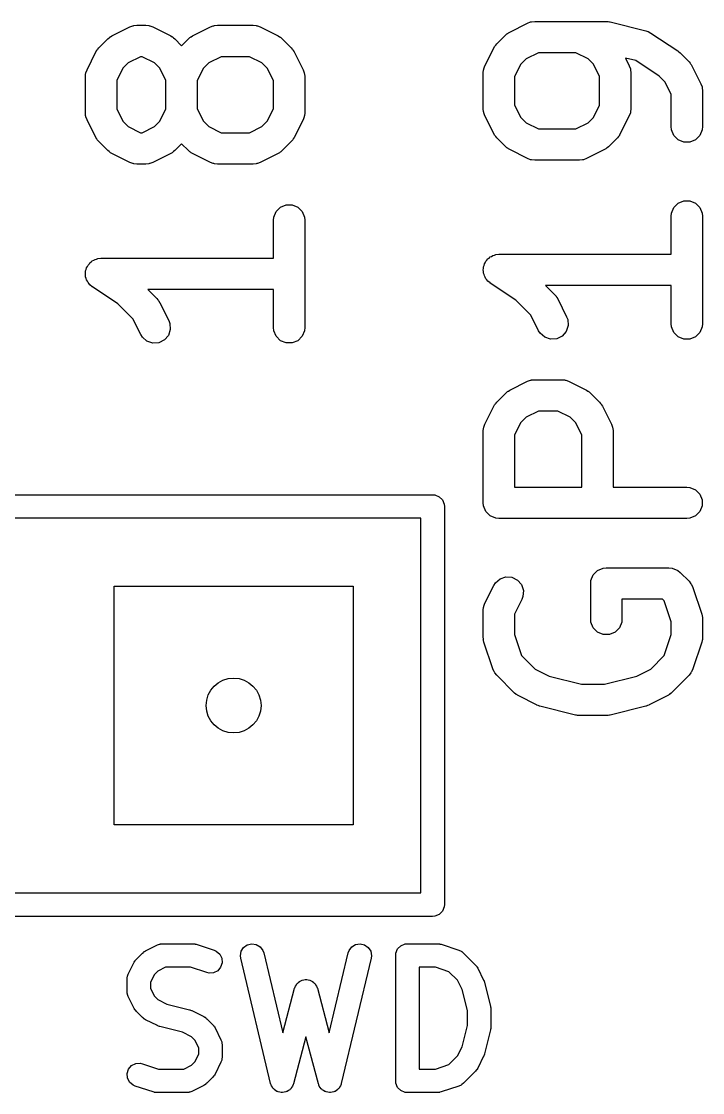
# Model space of a CAD drawing. Extents: x 0.28 to 2.12, y 0.23 to 2.15.
# Drawn here: x 1.5284 to 1.6995, y 1.4412 to 1.7102 of the extents above; entities that cross this region are included whole.
import ezdxf

# ---------------------------------------------------------------- set-up
doc = ezdxf.new("R2010")
doc.units = 0
doc.header["$MEASUREMENT"] = 0
doc.layers.add('BLACK', color=7, linetype='CONTINUOUS')

msp = doc.modelspace()

# ---------------------------------------------------------------- linework, layer by layer
at = {"layer": 'BLACK', "linetype": 'CONTINUOUS'}
for p, q in [((1.55112, 1.70658), (1.55562, 1.70883)), ((1.55562, 1.70883), (1.55634, 1.70911)), ((1.55634, 1.70911), (1.55648, 1.70912)), ((1.55648, 1.70912), (1.55661, 1.70917)), ((1.55661, 1.70917), (1.55738, 1.70925)), ((1.55738, 1.70925), (1.55963, 1.70925)), ((1.55963, 1.70925), (1.5604, 1.70917)), ((1.5604, 1.70917), (1.56053, 1.70912)), ((1.56053, 1.70912), (1.56067, 1.70911)), ((1.56067, 1.70911), (1.56139, 1.70883)), ((1.56139, 1.70883), (1.56589, 1.70658)), ((1.57137, 1.70658), (1.57587, 1.70883)), ((1.57587, 1.70883), (1.57659, 1.70911)), ((1.57659, 1.70911), (1.57673, 1.70912)), ((1.57673, 1.70912), (1.57686, 1.70917)), ((1.57686, 1.70917), (1.57763, 1.70925)), ((1.57763, 1.70925), (1.58662, 1.70925)), ((1.58662, 1.70925), (1.58739, 1.70917)), ((1.58739, 1.70917), (1.58752, 1.70912)), ((1.58752, 1.70912), (1.58766, 1.70911)), ((1.58766, 1.70911), (1.58839, 1.70883)), ((1.58839, 1.70883), (1.59289, 1.70658)), ((1.65108, 1.70756), (1.65557, 1.70981)), ((1.65557, 1.70981), (1.6563, 1.71009)), ((1.6563, 1.71009), (1.65644, 1.7101)), ((1.65644, 1.7101), (1.65657, 1.71015)), ((1.65657, 1.71015), (1.65734, 1.71023)), ((1.65734, 1.71023), (1.67533, 1.71023)), ((1.67533, 1.71023), (1.67547, 1.71022)), ((1.67547, 1.71022), (1.67552, 1.71023)), ((1.67552, 1.71023), (1.67581, 1.71018)), ((1.67581, 1.71018), (1.6761, 1.71015)), ((1.6761, 1.71015), (1.67615, 1.71013)), ((1.67615, 1.71013), (1.67629, 1.71011)), ((1.67629, 1.71011), (1.68529, 1.70786)), ((1.5501, 1.70584), (1.5504, 1.70609)), ((1.5504, 1.70609), (1.55047, 1.70617)), ((1.55047, 1.70617), (1.55058, 1.70624)), ((1.55058, 1.70624), (1.55069, 1.70633)), ((1.55069, 1.70633), (1.55079, 1.70637)), ((1.55079, 1.70637), (1.55112, 1.70658)), ((1.56589, 1.70658), (1.56622, 1.70637)), ((1.56622, 1.70637), (1.56632, 1.70633)), ((1.56632, 1.70633), (1.56642, 1.70624)), ((1.56642, 1.70624), (1.56654, 1.70617)), ((1.56654, 1.70617), (1.56661, 1.70609)), ((1.56661, 1.70609), (1.56691, 1.70584)), ((1.57034, 1.70584), (1.57064, 1.70609)), ((1.57064, 1.70609), (1.57071, 1.70617)), ((1.57071, 1.70617), (1.57083, 1.70624)), ((1.57083, 1.70624), (1.57094, 1.70633)), ((1.57094, 1.70633), (1.57104, 1.70637)), ((1.57104, 1.70637), (1.57137, 1.70658)), ((1.59289, 1.70658), (1.59322, 1.70637)), ((1.59322, 1.70637), (1.59331, 1.70633)), ((1.59331, 1.70633), (1.59342, 1.70624)), ((1.59342, 1.70624), (1.59354, 1.70617)), ((1.59354, 1.70617), (1.59361, 1.70609)), ((1.59361, 1.70609), (1.59391, 1.70584)), ((1.6478, 1.70458), (1.65005, 1.70683)), ((1.65005, 1.70683), (1.65035, 1.70708)), ((1.65035, 1.70708), (1.65042, 1.70715)), ((1.65042, 1.70715), (1.65054, 1.70723)), ((1.65054, 1.70723), (1.65065, 1.70732)), ((1.65065, 1.70732), (1.65074, 1.70736)), ((1.65074, 1.70736), (1.65108, 1.70756)), ((1.68529, 1.70786), (1.68574, 1.7077)), ((1.68574, 1.7077), (1.68583, 1.70768)), ((1.68583, 1.70768), (1.68592, 1.70764)), ((1.68592, 1.70764), (1.68601, 1.7076)), ((1.68601, 1.7076), (1.68609, 1.70755)), ((1.68609, 1.70755), (1.68652, 1.70732)), ((1.68652, 1.70732), (1.69326, 1.70282)), ((1.54744, 1.7031), (1.54752, 1.70322)), ((1.54752, 1.70322), (1.5476, 1.70329)), ((1.5476, 1.70329), (1.54785, 1.70359)), ((1.54785, 1.70359), (1.5501, 1.70584)), ((1.56691, 1.70584), (1.56863, 1.70413)), ((1.56863, 1.70413), (1.57034, 1.70584)), ((1.59391, 1.70584), (1.59616, 1.70359)), ((1.59616, 1.70359), (1.59641, 1.70329)), ((1.59641, 1.70329), (1.59648, 1.70322)), ((1.59648, 1.70322), (1.59656, 1.70311)), ((1.64481, 1.69906), (1.64706, 1.70355)), ((1.64706, 1.70355), (1.64727, 1.70389)), ((1.64727, 1.70389), (1.64731, 1.70398)), ((1.64731, 1.70398), (1.6474, 1.70409)), ((1.6474, 1.70409), (1.64748, 1.70421)), ((1.64748, 1.70421), (1.64755, 1.70428)), ((1.64755, 1.70428), (1.6478, 1.70458)), ((1.54486, 1.69807), (1.54711, 1.70257)), ((1.54711, 1.70257), (1.54732, 1.7029)), ((1.54732, 1.7029), (1.54736, 1.703)), ((1.54736, 1.703), (1.54744, 1.7031)), ((1.55831, 1.70137), (1.55521, 1.69982)), ((1.5587, 1.70137), (1.55831, 1.70137)), ((1.5618, 1.69982), (1.5587, 1.70137)), ((1.57856, 1.70137), (1.57546, 1.69982)), ((1.5857, 1.70137), (1.57856, 1.70137)), ((1.58879, 1.69982), (1.5857, 1.70137)), ((1.59656, 1.70311), (1.59665, 1.703)), ((1.59665, 1.703), (1.59669, 1.7029)), ((1.59669, 1.7029), (1.5969, 1.70257)), ((1.5969, 1.70257), (1.59915, 1.69807)), ((1.65517, 1.70081), (1.65382, 1.69946)), ((1.65826, 1.70236), (1.65517, 1.70081)), ((1.66765, 1.70236), (1.65826, 1.70236)), ((1.67075, 1.70081), (1.66765, 1.70236)), ((1.6721, 1.69946), (1.67075, 1.70081)), ((1.68272, 1.70039), (1.68011, 1.70104)), ((1.68011, 1.70104), (1.6811, 1.69906)), ((1.69326, 1.70282), (1.69327, 1.70282)), ((1.69327, 1.70282), (1.69327, 1.70282)), ((1.69327, 1.70282), (1.69356, 1.70258)), ((1.69356, 1.70258), (1.69386, 1.70233)), ((1.69386, 1.70233), (1.69386, 1.70233)), ((1.69386, 1.70233), (1.69386, 1.70233)), ((1.69386, 1.70233), (1.69611, 1.70008)), ((1.54458, 1.69735), (1.54486, 1.69807)), ((1.55387, 1.69848), (1.55232, 1.69538)), ((1.55521, 1.69982), (1.55387, 1.69848)), ((1.56314, 1.69848), (1.5618, 1.69982)), ((1.56469, 1.69538), (1.56314, 1.69848)), ((1.57411, 1.69848), (1.57256, 1.69538)), ((1.57546, 1.69982), (1.57411, 1.69848)), ((1.59014, 1.69848), (1.58879, 1.69982)), ((1.59169, 1.69538), (1.59014, 1.69848)), ((1.59915, 1.69807), (1.59942, 1.69735)), ((1.6444, 1.69729), (1.64447, 1.69806)), ((1.64447, 1.69806), (1.64453, 1.69819)), ((1.64453, 1.69819), (1.64454, 1.69833)), ((1.64454, 1.69833), (1.64481, 1.69906)), ((1.65382, 1.69946), (1.65227, 1.69637)), ((1.67365, 1.69637), (1.6721, 1.69946)), ((1.6811, 1.69906), (1.68138, 1.69833)), ((1.68138, 1.69833), (1.68139, 1.69819)), ((1.68139, 1.69819), (1.68144, 1.69806)), ((1.68144, 1.69806), (1.68152, 1.69729)), ((1.68857, 1.69648), (1.68272, 1.70039)), ((1.69611, 1.70008), (1.69636, 1.69978)), ((1.69636, 1.69978), (1.69644, 1.69971)), ((1.69644, 1.69971), (1.69652, 1.69959)), ((1.69652, 1.69959), (1.6966, 1.69948)), ((1.6966, 1.69948), (1.69664, 1.69939)), ((1.69664, 1.69939), (1.69685, 1.69906)), ((1.69685, 1.69906), (1.6991, 1.69456)), ((1.54444, 1.69631), (1.54452, 1.69708)), ((1.54444, 1.68731), (1.54444, 1.69631)), ((1.54452, 1.69708), (1.54457, 1.69721)), ((1.54457, 1.69721), (1.54458, 1.69735)), ((1.55232, 1.69538), (1.55232, 1.68824)), ((1.56469, 1.68824), (1.56469, 1.69538)), ((1.57256, 1.69538), (1.57256, 1.68824)), ((1.59169, 1.68824), (1.59169, 1.69538)), ((1.59942, 1.69735), (1.59943, 1.69721)), ((1.59943, 1.69721), (1.59949, 1.69708)), ((1.59949, 1.69708), (1.59956, 1.69631)), ((1.59956, 1.69631), (1.59956, 1.68731)), ((1.6444, 1.6883), (1.6444, 1.69729)), ((1.65227, 1.69637), (1.65227, 1.68922)), ((1.67365, 1.68922), (1.67365, 1.69637)), ((1.68152, 1.69729), (1.68152, 1.6883)), ((1.69009, 1.69496), (1.68857, 1.69648)), ((1.69164, 1.69187), (1.69009, 1.69496)), ((1.6991, 1.69456), (1.69938, 1.69383)), ((1.69938, 1.69383), (1.69939, 1.69369)), ((1.69939, 1.69369), (1.69944, 1.69356)), ((1.69944, 1.69356), (1.69952, 1.6928)), ((1.69952, 1.6928), (1.69952, 1.6838)), ((1.69164, 1.6838), (1.69164, 1.69187)), ((1.54452, 1.68654), (1.54444, 1.68731)), ((1.55232, 1.68824), (1.55387, 1.68514)), ((1.56314, 1.68514), (1.56469, 1.68824)), ((1.57256, 1.68824), (1.57411, 1.68514)), ((1.59014, 1.68514), (1.59169, 1.68824)), ((1.59956, 1.68731), (1.59949, 1.68654)), ((1.64447, 1.68753), (1.6444, 1.6883)), ((1.64453, 1.6874), (1.64447, 1.68753)), ((1.64454, 1.68726), (1.64453, 1.6874)), ((1.64481, 1.68653), (1.64454, 1.68726)), ((1.65227, 1.68922), (1.65382, 1.68613)), ((1.6721, 1.68613), (1.67365, 1.68922)), ((1.68138, 1.68726), (1.6811, 1.68653)), ((1.68139, 1.6874), (1.68138, 1.68726)), ((1.68144, 1.68753), (1.68139, 1.6874)), ((1.68152, 1.6883), (1.68144, 1.68753)), ((1.54457, 1.68641), (1.54452, 1.68654)), ((1.54458, 1.68627), (1.54457, 1.68641)), ((1.54486, 1.68555), (1.54458, 1.68627)), ((1.54711, 1.68105), (1.54486, 1.68555)), ((1.55387, 1.68514), (1.55521, 1.6838)), ((1.5618, 1.6838), (1.56314, 1.68514)), ((1.57411, 1.68514), (1.57546, 1.6838)), ((1.58879, 1.6838), (1.59014, 1.68514)), ((1.59915, 1.68555), (1.5969, 1.68105)), ((1.59942, 1.68627), (1.59915, 1.68555)), ((1.59943, 1.68641), (1.59942, 1.68627)), ((1.59949, 1.68654), (1.59943, 1.68641)), ((1.64706, 1.68204), (1.64481, 1.68653)), ((1.65382, 1.68613), (1.65517, 1.68478)), ((1.65517, 1.68478), (1.65826, 1.68323)), ((1.66765, 1.68323), (1.67075, 1.68478)), ((1.67075, 1.68478), (1.6721, 1.68613)), ((1.6811, 1.68653), (1.67885, 1.68204)), ((1.55521, 1.6838), (1.55831, 1.68225)), ((1.55831, 1.68225), (1.5587, 1.68225)), ((1.5587, 1.68225), (1.5618, 1.6838)), ((1.57546, 1.6838), (1.57856, 1.68225)), ((1.57856, 1.68225), (1.5857, 1.68225)), ((1.5857, 1.68225), (1.58879, 1.6838)), ((1.64727, 1.6817), (1.64706, 1.68204)), ((1.64731, 1.68161), (1.64727, 1.6817)), ((1.65826, 1.68323), (1.66765, 1.68323)), ((1.67865, 1.6817), (1.67861, 1.68161)), ((1.67885, 1.68204), (1.67865, 1.6817)), ((1.69172, 1.68303), (1.69164, 1.6838)), ((1.69231, 1.68161), (1.69172, 1.68303)), ((1.69944, 1.68303), (1.69885, 1.68161)), ((1.69952, 1.6838), (1.69944, 1.68303)), ((1.54732, 1.68072), (1.54711, 1.68105)), ((1.54736, 1.68062), (1.54732, 1.68072)), ((1.54744, 1.68052), (1.54736, 1.68062)), ((1.54752, 1.6804), (1.54744, 1.68052)), ((1.5476, 1.68033), (1.54752, 1.6804)), ((1.54785, 1.68003), (1.5476, 1.68033)), ((1.5501, 1.67778), (1.54785, 1.68003)), ((1.56863, 1.67949), (1.56691, 1.67778)), ((1.57034, 1.67778), (1.56863, 1.67949)), ((1.59616, 1.68003), (1.59391, 1.67778)), ((1.59641, 1.68033), (1.59616, 1.68003)), ((1.59648, 1.6804), (1.59641, 1.68033)), ((1.59656, 1.68052), (1.59648, 1.6804)), ((1.59665, 1.68062), (1.59656, 1.68052)), ((1.59669, 1.68072), (1.59665, 1.68062)), ((1.5969, 1.68105), (1.59669, 1.68072)), ((1.6474, 1.6815), (1.64731, 1.68161)), ((1.64748, 1.68138), (1.6474, 1.6815)), ((1.64755, 1.68131), (1.64748, 1.68138)), ((1.6478, 1.68101), (1.64755, 1.68131)), ((1.65005, 1.67876), (1.6478, 1.68101)), ((1.67812, 1.68101), (1.67587, 1.67876)), ((1.67836, 1.68131), (1.67812, 1.68101)), ((1.67844, 1.68138), (1.67836, 1.68131)), ((1.67852, 1.6815), (1.67844, 1.68138)), ((1.67861, 1.68161), (1.67852, 1.6815)), ((1.69339, 1.68052), (1.69231, 1.68161)), ((1.69481, 1.67993), (1.69339, 1.68052)), ((1.69635, 1.67993), (1.69481, 1.67993)), ((1.69777, 1.68052), (1.69635, 1.67993)), ((1.69885, 1.68161), (1.69777, 1.68052)), ((1.5504, 1.67753), (1.5501, 1.67778)), ((1.55047, 1.67745), (1.5504, 1.67753)), ((1.55058, 1.67738), (1.55047, 1.67745)), ((1.55069, 1.67729), (1.55058, 1.67738)), ((1.55079, 1.67725), (1.55069, 1.67729)), ((1.55112, 1.67704), (1.55079, 1.67725)), ((1.55562, 1.67479), (1.55112, 1.67704)), ((1.56589, 1.67704), (1.56139, 1.67479)), ((1.56622, 1.67725), (1.56589, 1.67704)), ((1.56632, 1.67729), (1.56622, 1.67725)), ((1.56642, 1.67738), (1.56632, 1.67729)), ((1.56654, 1.67745), (1.56642, 1.67738)), ((1.56661, 1.67753), (1.56654, 1.67745)), ((1.56691, 1.67778), (1.56661, 1.67753)), ((1.57064, 1.67753), (1.57034, 1.67778)), ((1.57071, 1.67745), (1.57064, 1.67753)), ((1.57083, 1.67738), (1.57071, 1.67745)), ((1.57094, 1.67729), (1.57083, 1.67738)), ((1.57104, 1.67725), (1.57094, 1.67729)), ((1.57137, 1.67704), (1.57104, 1.67725)), ((1.57587, 1.67479), (1.57137, 1.67704)), ((1.59289, 1.67704), (1.58839, 1.67479)), ((1.59322, 1.67725), (1.59289, 1.67704)), ((1.59331, 1.67729), (1.59322, 1.67725)), ((1.59342, 1.67738), (1.59331, 1.67729)), ((1.59354, 1.67745), (1.59342, 1.67738)), ((1.59361, 1.67753), (1.59354, 1.67745)), ((1.59391, 1.67778), (1.59361, 1.67753)), ((1.65035, 1.67851), (1.65005, 1.67876)), ((1.65042, 1.67844), (1.65035, 1.67851)), ((1.65054, 1.67836), (1.65042, 1.67844)), ((1.65065, 1.67827), (1.65054, 1.67836)), ((1.65074, 1.67823), (1.65065, 1.67827)), ((1.65108, 1.67803), (1.65074, 1.67823)), ((1.65557, 1.67578), (1.65108, 1.67803)), ((1.67484, 1.67803), (1.67034, 1.67578)), ((1.67517, 1.67823), (1.67484, 1.67803)), ((1.67527, 1.67827), (1.67517, 1.67823)), ((1.67538, 1.67836), (1.67527, 1.67827)), ((1.6755, 1.67844), (1.67538, 1.67836)), ((1.67557, 1.67851), (1.6755, 1.67844)), ((1.67587, 1.67876), (1.67557, 1.67851)), ((1.55634, 1.67452), (1.55562, 1.67479)), ((1.55648, 1.67451), (1.55634, 1.67452)), ((1.55661, 1.67445), (1.55648, 1.67451)), ((1.55738, 1.67438), (1.55661, 1.67445)), ((1.55963, 1.67438), (1.55738, 1.67438)), ((1.5604, 1.67445), (1.55963, 1.67438)), ((1.56053, 1.67451), (1.5604, 1.67445)), ((1.56067, 1.67452), (1.56053, 1.67451)), ((1.56139, 1.67479), (1.56067, 1.67452)), ((1.57659, 1.67452), (1.57587, 1.67479)), ((1.57673, 1.67451), (1.57659, 1.67452)), ((1.57686, 1.67445), (1.57673, 1.67451)), ((1.57763, 1.67438), (1.57686, 1.67445)), ((1.58662, 1.67438), (1.57763, 1.67438)), ((1.58739, 1.67445), (1.58662, 1.67438)), ((1.58752, 1.67451), (1.58739, 1.67445)), ((1.58766, 1.67452), (1.58752, 1.67451)), ((1.58839, 1.67479), (1.58766, 1.67452)), ((1.6563, 1.6755), (1.65557, 1.67578)), ((1.65644, 1.67549), (1.6563, 1.6755)), ((1.65657, 1.67544), (1.65644, 1.67549)), ((1.65734, 1.67536), (1.65657, 1.67544)), ((1.66858, 1.67536), (1.65734, 1.67536)), ((1.66935, 1.67544), (1.66858, 1.67536)), ((1.66948, 1.67549), (1.66935, 1.67544)), ((1.66962, 1.6755), (1.66948, 1.67549)), ((1.67034, 1.67578), (1.66962, 1.6755)), ((1.59235, 1.6625), (1.59344, 1.66359)), ((1.59344, 1.66359), (1.59486, 1.66418)), ((1.59486, 1.66418), (1.59639, 1.66418)), ((1.59639, 1.66418), (1.59781, 1.66359)), ((1.59781, 1.66359), (1.5989, 1.6625)), ((1.69172, 1.66207), (1.69231, 1.66349)), ((1.69231, 1.66349), (1.69339, 1.66457)), ((1.69339, 1.66457), (1.69481, 1.66516)), ((1.69481, 1.66516), (1.69635, 1.66516)), ((1.69635, 1.66516), (1.69777, 1.66457)), ((1.69777, 1.66457), (1.69885, 1.66349)), ((1.69885, 1.66349), (1.69944, 1.66207)), ((1.59169, 1.66031), (1.59176, 1.66108)), ((1.59169, 1.65075), (1.59169, 1.66031)), ((1.59176, 1.66108), (1.59235, 1.6625)), ((1.5989, 1.6625), (1.59949, 1.66108)), ((1.59949, 1.66108), (1.59956, 1.66031)), ((1.59956, 1.66031), (1.59956, 1.63332)), ((1.69164, 1.6613), (1.69172, 1.66207)), ((1.69164, 1.65174), (1.69164, 1.6613)), ((1.69944, 1.66207), (1.69952, 1.6613)), ((1.69952, 1.6613), (1.69952, 1.6343)), ((1.54538, 1.64928), (1.54559, 1.6496)), ((1.54559, 1.6496), (1.54592, 1.64981)), ((1.54592, 1.64981), (1.54619, 1.65009)), ((1.54619, 1.65009), (1.54655, 1.65024)), ((1.54655, 1.65024), (1.54687, 1.65045)), ((1.54687, 1.65045), (1.54725, 1.65053)), ((1.54725, 1.65053), (1.54761, 1.65068)), ((1.54761, 1.65068), (1.54837, 1.65075)), ((1.54837, 1.65075), (1.54838, 1.65075)), ((1.54838, 1.65075), (1.54838, 1.65075)), ((1.54838, 1.65075), (1.54838, 1.65075)), ((1.54838, 1.65075), (1.59169, 1.65075)), ((1.6447, 1.6493), (1.64491, 1.64963)), ((1.64491, 1.64963), (1.64506, 1.64999)), ((1.64506, 1.64999), (1.64534, 1.65026)), ((1.64534, 1.65026), (1.64555, 1.65058)), ((1.64555, 1.65058), (1.64587, 1.6508)), ((1.64587, 1.6508), (1.64615, 1.65107)), ((1.64615, 1.65107), (1.64651, 1.65122)), ((1.64651, 1.65122), (1.64683, 1.65144)), ((1.64683, 1.65144), (1.64721, 1.65151)), ((1.64721, 1.65151), (1.64757, 1.65166)), ((1.64757, 1.65166), (1.64833, 1.65174)), ((1.64833, 1.65174), (1.64833, 1.65174)), ((1.64833, 1.65174), (1.64833, 1.65174)), ((1.64833, 1.65174), (1.64834, 1.65174)), ((1.64834, 1.65174), (1.69164, 1.65174)), ((1.54444, 1.64681), (1.54452, 1.64719)), ((1.54452, 1.64643), (1.54444, 1.64681)), ((1.54452, 1.64758), (1.54467, 1.64794)), ((1.54452, 1.64719), (1.54452, 1.64758)), ((1.54467, 1.64794), (1.54474, 1.64832)), ((1.54474, 1.64832), (1.54496, 1.64864)), ((1.54496, 1.64864), (1.54511, 1.649)), ((1.54511, 1.649), (1.54538, 1.64928)), ((1.6444, 1.6478), (1.64447, 1.64818)), ((1.64447, 1.64742), (1.6444, 1.6478)), ((1.64447, 1.64857), (1.64462, 1.64893)), ((1.64447, 1.64818), (1.64447, 1.64857)), ((1.64447, 1.64703), (1.64447, 1.64742)), ((1.64462, 1.64667), (1.64447, 1.64703)), ((1.64462, 1.64893), (1.6447, 1.6493)), ((1.6447, 1.64629), (1.64462, 1.64667)), ((1.54452, 1.64605), (1.54452, 1.64643)), ((1.54467, 1.64569), (1.54452, 1.64605)), ((1.54474, 1.64531), (1.54467, 1.64569)), ((1.54496, 1.64499), (1.54474, 1.64531)), ((1.54511, 1.64463), (1.54496, 1.64499)), ((1.54538, 1.64435), (1.54511, 1.64463)), ((1.5456, 1.64403), (1.54538, 1.64435)), ((1.54619, 1.64355), (1.5456, 1.64403)), ((1.64492, 1.64597), (1.6447, 1.64629)), ((1.64506, 1.64561), (1.64492, 1.64597)), ((1.64534, 1.64534), (1.64506, 1.64561)), ((1.64556, 1.64501), (1.64534, 1.64534)), ((1.64615, 1.64453), (1.64556, 1.64501)), ((1.64615, 1.64452), (1.64615, 1.64453)), ((1.64615, 1.64453), (1.64615, 1.64453)), ((1.64615, 1.64453), (1.64615, 1.64453)), ((1.65258, 1.64024), (1.64615, 1.64452)), ((1.54619, 1.64354), (1.54619, 1.64355)), ((1.5462, 1.64354), (1.54619, 1.64354)), ((1.54619, 1.64354), (1.54619, 1.64354)), ((1.55262, 1.63926), (1.5462, 1.64354)), ((1.59169, 1.64288), (1.56013, 1.64288)), ((1.56013, 1.64288), (1.56241, 1.6406)), ((1.59169, 1.63332), (1.59169, 1.64288)), ((1.69164, 1.64386), (1.66009, 1.64386)), ((1.66009, 1.64386), (1.66237, 1.64159)), ((1.66237, 1.64159), (1.66262, 1.64128)), ((1.66262, 1.64128), (1.6627, 1.64122)), ((1.69164, 1.6343), (1.69164, 1.64386)), ((1.55639, 1.63549), (1.55262, 1.63926)), ((1.56241, 1.6406), (1.56266, 1.6403)), ((1.56266, 1.6403), (1.56274, 1.64023)), ((1.56274, 1.64023), (1.56281, 1.64011)), ((1.56281, 1.64011), (1.5629, 1.64)), ((1.5629, 1.64), (1.56294, 1.63991)), ((1.56294, 1.63991), (1.56315, 1.63958)), ((1.56315, 1.63958), (1.5654, 1.63508)), ((1.65635, 1.63647), (1.65258, 1.64024)), ((1.6627, 1.64122), (1.66277, 1.6411)), ((1.66277, 1.6411), (1.66286, 1.64099)), ((1.66286, 1.64099), (1.6629, 1.64089)), ((1.6629, 1.64089), (1.66311, 1.64056)), ((1.66311, 1.64056), (1.66536, 1.63606)), ((1.65831, 1.63254), (1.65635, 1.63647)), ((1.66536, 1.63606), (1.66563, 1.63534)), ((1.55836, 1.63156), (1.55639, 1.63549)), ((1.5654, 1.63508), (1.56568, 1.63436)), ((1.56568, 1.63436), (1.56578, 1.63283)), ((1.59176, 1.63255), (1.59169, 1.63332)), ((1.59956, 1.63332), (1.59949, 1.63255)), ((1.66574, 1.63381), (1.66525, 1.63235)), ((1.66563, 1.63534), (1.66574, 1.63381)), ((1.69172, 1.63353), (1.69164, 1.6343)), ((1.69231, 1.63212), (1.69172, 1.63353)), ((1.69944, 1.63353), (1.69885, 1.63212)), ((1.69952, 1.6343), (1.69944, 1.63353)), ((1.55877, 1.6309), (1.55836, 1.63156)), ((1.55993, 1.6299), (1.55877, 1.6309)), ((1.5653, 1.63137), (1.56429, 1.63021)), ((1.56578, 1.63283), (1.5653, 1.63137)), ((1.59235, 1.63113), (1.59176, 1.63255)), ((1.59344, 1.63004), (1.59235, 1.63113)), ((1.5989, 1.63113), (1.59781, 1.63004)), ((1.59949, 1.63255), (1.5989, 1.63113)), ((1.65872, 1.63189), (1.65831, 1.63254)), ((1.65988, 1.63088), (1.65872, 1.63189)), ((1.66134, 1.6304), (1.65988, 1.63088)), ((1.66425, 1.63119), (1.66287, 1.63051)), ((1.66525, 1.63235), (1.66425, 1.63119)), ((1.69339, 1.63103), (1.69231, 1.63212)), ((1.69481, 1.63044), (1.69339, 1.63103)), ((1.69777, 1.63103), (1.69635, 1.63044)), ((1.69885, 1.63212), (1.69777, 1.63103)), ((1.56139, 1.62941), (1.55993, 1.6299)), ((1.56292, 1.62952), (1.56139, 1.62941)), ((1.56429, 1.63021), (1.56292, 1.62952)), ((1.59486, 1.62946), (1.59344, 1.63004)), ((1.59639, 1.62946), (1.59486, 1.62946)), ((1.59781, 1.63004), (1.59639, 1.62946)), ((1.66287, 1.63051), (1.66134, 1.6304)), ((1.69635, 1.63044), (1.69481, 1.63044)), ((1.65108, 1.61758), (1.65557, 1.61983)), ((1.65557, 1.61983), (1.6563, 1.6201)), ((1.6563, 1.6201), (1.65644, 1.62011)), ((1.65644, 1.62011), (1.65657, 1.62017)), ((1.65657, 1.62017), (1.65734, 1.62024)), ((1.65734, 1.62024), (1.66408, 1.62024)), ((1.66408, 1.62024), (1.66485, 1.62017)), ((1.66485, 1.62017), (1.66498, 1.62011)), ((1.66498, 1.62011), (1.66512, 1.6201)), ((1.66512, 1.6201), (1.66585, 1.61983)), ((1.66585, 1.61983), (1.67034, 1.61758)), ((1.65005, 1.61684), (1.65035, 1.61709)), ((1.65035, 1.61709), (1.65042, 1.61717)), ((1.65042, 1.61717), (1.65054, 1.61724)), ((1.65054, 1.61724), (1.65065, 1.61733)), ((1.65065, 1.61733), (1.65074, 1.61737)), ((1.65074, 1.61737), (1.65108, 1.61758)), ((1.67034, 1.61758), (1.67068, 1.61737)), ((1.67068, 1.61737), (1.67077, 1.61733)), ((1.67077, 1.61733), (1.67088, 1.61724)), ((1.67088, 1.61724), (1.671, 1.61717)), ((1.671, 1.61717), (1.67107, 1.61709)), ((1.67107, 1.61709), (1.67137, 1.61684)), ((1.64755, 1.61429), (1.6478, 1.61459)), ((1.6478, 1.61459), (1.65005, 1.61684)), ((1.67137, 1.61684), (1.67362, 1.61459)), ((1.67362, 1.61459), (1.67387, 1.61429)), ((1.64481, 1.60907), (1.64706, 1.61357)), ((1.64706, 1.61357), (1.64727, 1.6139)), ((1.64727, 1.6139), (1.64731, 1.61399)), ((1.64731, 1.61399), (1.6474, 1.6141)), ((1.6474, 1.6141), (1.64748, 1.61422)), ((1.64748, 1.61422), (1.64755, 1.61429)), ((1.65826, 1.61237), (1.65517, 1.61082)), ((1.66315, 1.61237), (1.65826, 1.61237)), ((1.66625, 1.61082), (1.66315, 1.61237)), ((1.67387, 1.61429), (1.67394, 1.61422)), ((1.67394, 1.61422), (1.67402, 1.6141)), ((1.67402, 1.6141), (1.67411, 1.61399)), ((1.67411, 1.61399), (1.67415, 1.6139)), ((1.67415, 1.6139), (1.67435, 1.61357)), ((1.67435, 1.61357), (1.6766, 1.60907)), ((1.64454, 1.60835), (1.64481, 1.60907)), ((1.65382, 1.60947), (1.65227, 1.60638)), ((1.65517, 1.61082), (1.65382, 1.60947)), ((1.6676, 1.60947), (1.66625, 1.61082)), ((1.66915, 1.60638), (1.6676, 1.60947)), ((1.6766, 1.60907), (1.67688, 1.60835)), ((1.6444, 1.60731), (1.64447, 1.60807)), ((1.6444, 1.58931), (1.6444, 1.60731)), ((1.64447, 1.60807), (1.64453, 1.6082)), ((1.64453, 1.6082), (1.64454, 1.60835)), ((1.65227, 1.60638), (1.65227, 1.59325)), ((1.66915, 1.59325), (1.66915, 1.60638)), ((1.67688, 1.60835), (1.67689, 1.6082)), ((1.67689, 1.6082), (1.67694, 1.60807)), ((1.67694, 1.60807), (1.67702, 1.60731)), ((1.67702, 1.60731), (1.67702, 1.59325)), ((1.65227, 1.59325), (1.66915, 1.59325)), ((1.67702, 1.59325), (1.69558, 1.59325)), ((1.69558, 1.59325), (1.69635, 1.59317)), ((1.69635, 1.59317), (1.69777, 1.59258)), ((1.43169, 1.59134), (1.63169, 1.59134)), ((1.63169, 1.59134), (1.63227, 1.59128)), ((1.63227, 1.59128), (1.63333, 1.59084)), ((1.63333, 1.59084), (1.63415, 1.59003)), ((1.69777, 1.59258), (1.69885, 1.5915)), ((1.69885, 1.5915), (1.69944, 1.59008)), ((1.63415, 1.59003), (1.63459, 1.58896)), ((1.63459, 1.58896), (1.63465, 1.58839)), ((1.63465, 1.58839), (1.63465, 1.48839)), ((1.64447, 1.58854), (1.6444, 1.58931)), ((1.64506, 1.58712), (1.64447, 1.58854)), ((1.69944, 1.58854), (1.69885, 1.58712)), ((1.69944, 1.59008), (1.69944, 1.58854)), ((1.62874, 1.58543), (1.43465, 1.58543)), ((1.62874, 1.49134), (1.62874, 1.58543)), ((1.64615, 1.58603), (1.64506, 1.58712)), ((1.64757, 1.58545), (1.64615, 1.58603)), ((1.64834, 1.58537), (1.64757, 1.58545)), ((1.69558, 1.58537), (1.64834, 1.58537)), ((1.69635, 1.58545), (1.69558, 1.58537)), ((1.69777, 1.58603), (1.69635, 1.58545)), ((1.69885, 1.58712), (1.69777, 1.58603)), ((1.67206, 1.57125), (1.67315, 1.57233)), ((1.67315, 1.57233), (1.67456, 1.57292)), ((1.67456, 1.57292), (1.67533, 1.573)), ((1.67533, 1.573), (1.69108, 1.573)), ((1.69108, 1.573), (1.69185, 1.57292)), ((1.69185, 1.57292), (1.69327, 1.57233)), ((1.69327, 1.57233), (1.69386, 1.57184)), ((1.69386, 1.57184), (1.69611, 1.56959)), ((1.64706, 1.56857), (1.64748, 1.56922)), ((1.64748, 1.56922), (1.64864, 1.57023)), ((1.64864, 1.57023), (1.65009, 1.57072)), ((1.65009, 1.57072), (1.65163, 1.57061)), ((1.65163, 1.57061), (1.653, 1.56992)), ((1.653, 1.56992), (1.65401, 1.56876)), ((1.65401, 1.56876), (1.65449, 1.5673)), ((1.6714, 1.56906), (1.67147, 1.56983)), ((1.6714, 1.56006), (1.6714, 1.56906)), ((1.67147, 1.56983), (1.67206, 1.57125)), ((1.69611, 1.56959), (1.6966, 1.569)), ((1.6966, 1.569), (1.69666, 1.56887)), ((1.69666, 1.56887), (1.69675, 1.56876)), ((1.69675, 1.56876), (1.69707, 1.56806)), ((1.55169, 1.50839), (1.55169, 1.56839)), ((1.55169, 1.56839), (1.61169, 1.56839)), ((1.61169, 1.56839), (1.61169, 1.50839)), ((1.64481, 1.56407), (1.64706, 1.56857)), ((1.65449, 1.5673), (1.65438, 1.56577)), ((1.69707, 1.56806), (1.69932, 1.56131)), ((1.64453, 1.56321), (1.64454, 1.56335)), ((1.64454, 1.56335), (1.64481, 1.56407)), ((1.65411, 1.56505), (1.65227, 1.56138)), ((1.65438, 1.56577), (1.65411, 1.56505)), ((1.68945, 1.56512), (1.67927, 1.56512)), ((1.67927, 1.56512), (1.67927, 1.56006)), ((1.68989, 1.56468), (1.68945, 1.56512)), ((1.69164, 1.55942), (1.68989, 1.56468)), ((1.6444, 1.56231), (1.64447, 1.56308)), ((1.6444, 1.55556), (1.6444, 1.56231)), ((1.64447, 1.56308), (1.64453, 1.56321)), ((1.65227, 1.56138), (1.65227, 1.5562)), ((1.69932, 1.56131), (1.6994, 1.56093)), ((1.6994, 1.56093), (1.69944, 1.56083)), ((1.69944, 1.56083), (1.69946, 1.56069)), ((1.69946, 1.56069), (1.69949, 1.56055)), ((1.69949, 1.56055), (1.69948, 1.56045)), ((1.67147, 1.55929), (1.6714, 1.56006)), ((1.67206, 1.55787), (1.67147, 1.55929)), ((1.67315, 1.55679), (1.67206, 1.55787)), ((1.67861, 1.55787), (1.67752, 1.55679)), ((1.67919, 1.55929), (1.67861, 1.55787)), ((1.67927, 1.56006), (1.67919, 1.55929)), ((1.69164, 1.5562), (1.69164, 1.55942)), ((1.69948, 1.56045), (1.69952, 1.56006)), ((1.69952, 1.56006), (1.69952, 1.55556)), ((1.64444, 1.55517), (1.6444, 1.55556)), ((1.64443, 1.55507), (1.64444, 1.55517)), ((1.65227, 1.5562), (1.65403, 1.55094)), ((1.67456, 1.5562), (1.67315, 1.55679)), ((1.6761, 1.5562), (1.67456, 1.5562)), ((1.67752, 1.55679), (1.6761, 1.5562)), ((1.68989, 1.55094), (1.69164, 1.5562)), ((1.69952, 1.55556), (1.69948, 1.55517)), ((1.69948, 1.55517), (1.69949, 1.55507)), ((1.64446, 1.55493), (1.64443, 1.55507)), ((1.64447, 1.55479), (1.64446, 1.55493)), ((1.64451, 1.5547), (1.64447, 1.55479)), ((1.6446, 1.55432), (1.64451, 1.5547)), ((1.64685, 1.54757), (1.6446, 1.55432)), ((1.69932, 1.55432), (1.69707, 1.54757)), ((1.6994, 1.5547), (1.69932, 1.55432)), ((1.69944, 1.55479), (1.6994, 1.5547)), ((1.69946, 1.55493), (1.69944, 1.55479)), ((1.69949, 1.55507), (1.69946, 1.55493)), ((1.65403, 1.55094), (1.65742, 1.54755)), ((1.6865, 1.54755), (1.68989, 1.55094)), ((1.64717, 1.54686), (1.64685, 1.54757)), ((1.65742, 1.54755), (1.66096, 1.54578)), ((1.68296, 1.54578), (1.6865, 1.54755)), ((1.69707, 1.54757), (1.69675, 1.54686)), ((1.64726, 1.54676), (1.64717, 1.54686)), ((1.64731, 1.54663), (1.64726, 1.54676)), ((1.6478, 1.54603), (1.64731, 1.54663)), ((1.6523, 1.54153), (1.6478, 1.54603)), ((1.66096, 1.54578), (1.66907, 1.54375)), ((1.67485, 1.54375), (1.68296, 1.54578)), ((1.69611, 1.54603), (1.69162, 1.54153)), ((1.6966, 1.54663), (1.69611, 1.54603)), ((1.69666, 1.54676), (1.6966, 1.54663)), ((1.69675, 1.54686), (1.69666, 1.54676)), ((1.66907, 1.54375), (1.67485, 1.54375)), ((1.6526, 1.54128), (1.6523, 1.54153)), ((1.65267, 1.5412), (1.6526, 1.54128)), ((1.65279, 1.54113), (1.65267, 1.5412)), ((1.6529, 1.54104), (1.65279, 1.54113)), ((1.65299, 1.541), (1.6529, 1.54104)), ((1.65332, 1.54079), (1.65299, 1.541)), ((1.65782, 1.53854), (1.65332, 1.54079)), ((1.69059, 1.54079), (1.68609, 1.53854)), ((1.69092, 1.541), (1.69059, 1.54079)), ((1.69102, 1.54104), (1.69092, 1.541)), ((1.69113, 1.54113), (1.69102, 1.54104)), ((1.69125, 1.5412), (1.69113, 1.54113)), ((1.69131, 1.54128), (1.69125, 1.5412)), ((1.69162, 1.54153), (1.69131, 1.54128)), ((1.65788, 1.53852), (1.65782, 1.53854)), ((1.6579, 1.5385), (1.65788, 1.53852)), ((1.65823, 1.53839), (1.6579, 1.5385)), ((1.65855, 1.53827), (1.65823, 1.53839)), ((1.65857, 1.53826), (1.65855, 1.53827)), ((1.65863, 1.53824), (1.65857, 1.53826)), ((1.66763, 1.53599), (1.65863, 1.53824)), ((1.68529, 1.53824), (1.67629, 1.53599)), ((1.68534, 1.53826), (1.68529, 1.53824)), ((1.68537, 1.53827), (1.68534, 1.53826)), ((1.68569, 1.53839), (1.68537, 1.53827)), ((1.68601, 1.5385), (1.68569, 1.53839)), ((1.68604, 1.53852), (1.68601, 1.5385)), ((1.68609, 1.53854), (1.68604, 1.53852)), ((1.66776, 1.53598), (1.66763, 1.53599)), ((1.66782, 1.53595), (1.66776, 1.53598)), ((1.66811, 1.53592), (1.66782, 1.53595)), ((1.66839, 1.53588), (1.66811, 1.53592)), ((1.66845, 1.53589), (1.66839, 1.53588)), ((1.66858, 1.53588), (1.66845, 1.53589)), ((1.67533, 1.53588), (1.66858, 1.53588)), ((1.67547, 1.53589), (1.67533, 1.53588)), ((1.67552, 1.53588), (1.67547, 1.53589)), ((1.67581, 1.53592), (1.67552, 1.53588)), ((1.6761, 1.53595), (1.67581, 1.53592)), ((1.67615, 1.53598), (1.6761, 1.53595)), ((1.67629, 1.53599), (1.67615, 1.53598)), ((1.61169, 1.50839), (1.55169, 1.50839)), ((1.43465, 1.49134), (1.62874, 1.49134)), ((1.63465, 1.48839), (1.63459, 1.48781)), ((1.63169, 1.48543), (1.43169, 1.48543)), ((1.63227, 1.48549), (1.63169, 1.48543)), ((1.63333, 1.48593), (1.63227, 1.48549)), ((1.63415, 1.48675), (1.63333, 1.48593)), ((1.63459, 1.48781), (1.63415, 1.48675)), ((1.55956, 1.47676), (1.56256, 1.47826)), ((1.56256, 1.47826), (1.5631, 1.47847)), ((1.5631, 1.47847), (1.5632, 1.47847)), ((1.5632, 1.47847), (1.5633, 1.47851)), ((1.5633, 1.47851), (1.56388, 1.47857)), ((1.56388, 1.47857), (1.57138, 1.47857)), ((1.57138, 1.47857), (1.57167, 1.47854)), ((1.57167, 1.47854), (1.57175, 1.47855)), ((1.57175, 1.47855), (1.57185, 1.47852)), ((1.57185, 1.47852), (1.57195, 1.47851)), ((1.57195, 1.47851), (1.57202, 1.47848)), ((1.57202, 1.47848), (1.57231, 1.47842)), ((1.57231, 1.47842), (1.57681, 1.47692)), ((1.58361, 1.47665), (1.58421, 1.47763)), ((1.58421, 1.47763), (1.58514, 1.4783)), ((1.58514, 1.4783), (1.58626, 1.47857)), ((1.58626, 1.47857), (1.5874, 1.47839)), ((1.5874, 1.47839), (1.58838, 1.47778)), ((1.58838, 1.47778), (1.58906, 1.47685)), ((1.61069, 1.47685), (1.61136, 1.47778)), ((1.61136, 1.47778), (1.61234, 1.47839)), ((1.61234, 1.47839), (1.61348, 1.47857)), ((1.61348, 1.47857), (1.6146, 1.4783)), ((1.6146, 1.4783), (1.61554, 1.47763)), ((1.61554, 1.47763), (1.61614, 1.47665)), ((1.62247, 1.47619), (1.62291, 1.47726)), ((1.62291, 1.47726), (1.62373, 1.47807)), ((1.62373, 1.47807), (1.62479, 1.47851)), ((1.62479, 1.47851), (1.62537, 1.47857)), ((1.62537, 1.47857), (1.63287, 1.47857)), ((1.63287, 1.47857), (1.63316, 1.47854)), ((1.63316, 1.47854), (1.63324, 1.47855)), ((1.63324, 1.47855), (1.63334, 1.47852)), ((1.63334, 1.47852), (1.63345, 1.47851)), ((1.63345, 1.47851), (1.63352, 1.47848)), ((1.63352, 1.47848), (1.6338, 1.47842)), ((1.6338, 1.47842), (1.6383, 1.47692)), ((1.55705, 1.47443), (1.5571, 1.47448)), ((1.5571, 1.47448), (1.55729, 1.47471)), ((1.55729, 1.47471), (1.55879, 1.47621)), ((1.55879, 1.47621), (1.55902, 1.47639)), ((1.55902, 1.47639), (1.55907, 1.47645)), ((1.55907, 1.47645), (1.55916, 1.47651)), ((1.55916, 1.47651), (1.55924, 1.47657)), ((1.55924, 1.47657), (1.55931, 1.4766)), ((1.55931, 1.4766), (1.55956, 1.47676)), ((1.57681, 1.47692), (1.57734, 1.47668)), ((1.57734, 1.47668), (1.57821, 1.47593)), ((1.57821, 1.47593), (1.57872, 1.4749)), ((1.57872, 1.4749), (1.57881, 1.47375)), ((1.58342, 1.47551), (1.58361, 1.47665)), ((1.5835, 1.47493), (1.58342, 1.47551)), ((1.591, 1.44344), (1.5835, 1.47493)), ((1.58906, 1.47685), (1.58925, 1.4763)), ((1.58925, 1.4763), (1.59404, 1.45619)), ((1.60571, 1.45619), (1.6105, 1.4763)), ((1.61624, 1.47493), (1.60874, 1.44344)), ((1.6105, 1.4763), (1.61069, 1.47685)), ((1.61614, 1.47665), (1.61632, 1.47551)), ((1.61632, 1.47551), (1.61624, 1.47493)), ((1.62242, 1.47562), (1.62247, 1.47619)), ((1.62242, 1.44412), (1.62242, 1.47562)), ((1.6383, 1.47692), (1.63883, 1.47668)), ((1.63883, 1.47668), (1.63891, 1.47661)), ((1.63891, 1.47661), (1.63901, 1.47657)), ((1.63901, 1.47657), (1.63946, 1.47621)), ((1.63946, 1.47621), (1.64246, 1.47321)), ((1.55524, 1.47094), (1.55674, 1.47394)), ((1.55674, 1.47394), (1.55689, 1.47419)), ((1.55689, 1.47419), (1.55692, 1.47426)), ((1.55692, 1.47426), (1.55699, 1.47434)), ((1.55699, 1.47434), (1.55705, 1.47443)), ((1.56457, 1.47267), (1.56263, 1.47169)), ((1.5709, 1.47267), (1.56457, 1.47267)), ((1.57494, 1.47132), (1.5709, 1.47267)), ((1.57769, 1.47179), (1.57666, 1.47127)), ((1.57844, 1.47266), (1.57769, 1.47179)), ((1.57881, 1.47375), (1.57844, 1.47266)), ((1.63239, 1.47267), (1.62832, 1.47267)), ((1.62832, 1.47267), (1.62832, 1.44707)), ((1.63577, 1.47154), (1.63239, 1.47267)), ((1.64246, 1.47321), (1.64264, 1.47298)), ((1.64264, 1.47298), (1.6427, 1.47293)), ((1.6427, 1.47293), (1.64276, 1.47284)), ((1.64276, 1.47284), (1.64282, 1.47276)), ((1.64282, 1.47276), (1.64285, 1.47269)), ((1.64285, 1.47269), (1.64301, 1.47244)), ((1.64301, 1.47244), (1.64451, 1.46944)), ((1.55493, 1.46962), (1.55498, 1.4702)), ((1.55493, 1.46662), (1.55493, 1.46962)), ((1.55498, 1.4702), (1.55502, 1.47029)), ((1.55502, 1.47029), (1.55503, 1.4704)), ((1.55503, 1.4704), (1.55524, 1.47094)), ((1.5618, 1.47087), (1.56083, 1.46892)), ((1.56263, 1.47169), (1.5618, 1.47087)), ((1.57551, 1.47119), (1.57494, 1.47132)), ((1.57666, 1.47127), (1.57551, 1.47119)), ((1.59826, 1.46903), (1.59857, 1.46927)), ((1.59857, 1.46927), (1.59876, 1.46932)), ((1.59876, 1.46932), (1.59892, 1.46941)), ((1.59892, 1.46941), (1.59931, 1.46947)), ((1.59931, 1.46947), (1.59968, 1.46957)), ((1.59968, 1.46957), (1.59987, 1.46954)), ((1.59987, 1.46954), (1.60006, 1.46957)), ((1.60006, 1.46957), (1.60044, 1.46947)), ((1.60044, 1.46947), (1.60083, 1.46941)), ((1.60083, 1.46941), (1.60099, 1.46932)), ((1.60099, 1.46932), (1.60118, 1.46927)), ((1.60118, 1.46927), (1.60149, 1.46903)), ((1.63794, 1.46937), (1.63577, 1.47154)), ((1.63908, 1.46709), (1.63794, 1.46937)), ((1.64451, 1.46944), (1.64453, 1.4694)), ((1.64453, 1.4694), (1.64454, 1.46938)), ((1.64454, 1.46938), (1.64462, 1.46914)), ((1.64462, 1.46914), (1.64472, 1.4689)), ((1.55498, 1.46604), (1.55493, 1.46662)), ((1.56083, 1.46892), (1.56083, 1.46732)), ((1.56083, 1.46732), (1.5618, 1.46537)), ((1.59404, 1.45619), (1.59702, 1.46738)), ((1.59702, 1.46738), (1.59707, 1.46752)), ((1.59707, 1.46752), (1.59708, 1.46757)), ((1.59708, 1.46757), (1.59712, 1.46764)), ((1.59712, 1.46764), (1.59722, 1.46792)), ((1.59722, 1.46792), (1.59746, 1.46823)), ((1.59746, 1.46823), (1.59766, 1.46857)), ((1.59766, 1.46857), (1.59781, 1.46869)), ((1.59781, 1.46869), (1.59792, 1.46884)), ((1.59792, 1.46884), (1.59826, 1.46903)), ((1.60149, 1.46903), (1.60182, 1.46884)), ((1.60182, 1.46884), (1.60194, 1.46869)), ((1.60194, 1.46869), (1.60209, 1.46857)), ((1.60209, 1.46857), (1.60229, 1.46823)), ((1.60229, 1.46823), (1.60252, 1.46792)), ((1.60252, 1.46792), (1.60263, 1.46764)), ((1.60263, 1.46764), (1.60267, 1.46757)), ((1.60267, 1.46757), (1.60268, 1.46752)), ((1.60268, 1.46752), (1.60273, 1.46738)), ((1.60273, 1.46738), (1.60571, 1.45619)), ((1.64042, 1.46176), (1.63908, 1.46709)), ((1.64472, 1.4689), (1.64472, 1.46888)), ((1.64472, 1.46888), (1.64473, 1.46884)), ((1.64473, 1.46884), (1.64623, 1.46284)), ((1.55502, 1.46595), (1.55498, 1.46604)), ((1.55503, 1.46584), (1.55502, 1.46595)), ((1.55524, 1.4653), (1.55503, 1.46584)), ((1.55674, 1.4623), (1.55524, 1.4653)), ((1.5618, 1.46537), (1.56263, 1.46455)), ((1.56263, 1.46455), (1.56491, 1.46341)), ((1.55689, 1.46205), (1.55674, 1.4623)), ((1.55692, 1.46198), (1.55689, 1.46205)), ((1.55699, 1.4619), (1.55692, 1.46198)), ((1.55705, 1.46181), (1.55699, 1.4619)), ((1.5571, 1.46176), (1.55705, 1.46181)), ((1.55729, 1.46153), (1.5571, 1.46176)), ((1.55879, 1.46003), (1.55729, 1.46153)), ((1.56491, 1.46341), (1.57059, 1.46198)), ((1.57059, 1.46198), (1.57064, 1.46197)), ((1.57064, 1.46197), (1.57066, 1.46197)), ((1.57066, 1.46197), (1.5709, 1.46188)), ((1.5709, 1.46188), (1.57114, 1.46179)), ((1.57114, 1.46179), (1.57116, 1.46178)), ((1.57116, 1.46178), (1.5712, 1.46176)), ((1.5712, 1.46176), (1.5742, 1.46026)), ((1.64042, 1.45798), (1.64042, 1.46176)), ((1.64623, 1.46284), (1.64625, 1.46274)), ((1.64625, 1.46274), (1.64626, 1.4627)), ((1.64626, 1.4627), (1.64629, 1.46248)), ((1.64629, 1.46248), (1.64632, 1.46226)), ((1.64632, 1.46226), (1.64631, 1.46222)), ((1.64631, 1.46222), (1.64632, 1.46212)), ((1.64632, 1.46212), (1.64632, 1.45762)), ((1.55902, 1.45985), (1.55879, 1.46003)), ((1.55907, 1.45979), (1.55902, 1.45985)), ((1.55916, 1.45973), (1.55907, 1.45979)), ((1.55924, 1.45966), (1.55916, 1.45973)), ((1.55931, 1.45964), (1.55924, 1.45966)), ((1.55956, 1.45948), (1.55931, 1.45964)), ((1.56256, 1.45798), (1.55956, 1.45948)), ((1.5742, 1.46026), (1.57444, 1.46011)), ((1.57444, 1.46011), (1.57452, 1.46008)), ((1.57452, 1.46008), (1.5746, 1.46001)), ((1.5746, 1.46001), (1.57469, 1.45995)), ((1.57469, 1.45995), (1.57474, 1.45989)), ((1.57474, 1.45989), (1.57496, 1.45971)), ((1.57496, 1.45971), (1.57646, 1.45821)), ((1.5626, 1.45796), (1.56256, 1.45798)), ((1.56262, 1.45795), (1.5626, 1.45796)), ((1.56286, 1.45786), (1.56262, 1.45795)), ((1.5631, 1.45777), (1.56286, 1.45786)), ((1.56312, 1.45777), (1.5631, 1.45777)), ((1.56316, 1.45776), (1.56312, 1.45777)), ((1.56885, 1.45633), (1.56316, 1.45776)), ((1.57113, 1.45519), (1.56885, 1.45633)), ((1.57646, 1.45821), (1.57665, 1.45798)), ((1.57665, 1.45798), (1.57671, 1.45793)), ((1.57671, 1.45793), (1.57676, 1.45784)), ((1.57676, 1.45784), (1.57683, 1.45776)), ((1.57683, 1.45776), (1.57686, 1.45769)), ((1.57686, 1.45769), (1.57702, 1.45744)), ((1.57702, 1.45744), (1.57852, 1.45444)), ((1.63908, 1.45265), (1.64042, 1.45798)), ((1.64623, 1.4569), (1.64473, 1.45091)), ((1.64625, 1.457), (1.64623, 1.4569)), ((1.64626, 1.45704), (1.64625, 1.457)), ((1.64629, 1.45726), (1.64626, 1.45704)), ((1.64632, 1.45748), (1.64629, 1.45726)), ((1.64632, 1.45762), (1.64631, 1.45752)), ((1.64631, 1.45752), (1.64632, 1.45748)), ((1.57195, 1.45437), (1.57113, 1.45519)), ((1.57292, 1.45242), (1.57195, 1.45437)), ((1.57852, 1.45444), (1.57872, 1.4539)), ((1.57872, 1.4539), (1.57873, 1.4538)), ((1.57873, 1.4538), (1.57877, 1.4537)), ((1.57877, 1.4537), (1.57883, 1.45312)), ((1.57883, 1.45312), (1.57883, 1.45012)), ((1.59987, 1.45516), (1.59673, 1.44336)), ((1.60302, 1.44336), (1.59987, 1.45516)), ((1.57195, 1.44887), (1.57292, 1.45082)), ((1.57292, 1.45082), (1.57292, 1.45242)), ((1.63577, 1.4482), (1.63794, 1.45037)), ((1.63794, 1.45037), (1.63908, 1.45265)), ((1.64451, 1.4503), (1.64301, 1.4473)), ((1.64453, 1.45034), (1.64451, 1.4503)), ((1.64454, 1.45036), (1.64453, 1.45034)), ((1.64462, 1.4506), (1.64454, 1.45036)), ((1.64472, 1.45084), (1.64462, 1.4506)), ((1.64473, 1.45091), (1.64472, 1.45086)), ((1.64472, 1.45086), (1.64472, 1.45084)), ((1.55531, 1.44708), (1.55607, 1.44795)), ((1.55607, 1.44795), (1.5571, 1.44847)), ((1.5571, 1.44847), (1.55825, 1.44855)), ((1.55825, 1.44855), (1.55881, 1.44842)), ((1.55881, 1.44842), (1.56286, 1.44707)), ((1.56918, 1.44707), (1.57113, 1.44805)), ((1.57113, 1.44805), (1.57195, 1.44887)), ((1.57852, 1.4488), (1.57702, 1.4458)), ((1.57872, 1.44934), (1.57852, 1.4488)), ((1.57873, 1.44945), (1.57872, 1.44934)), ((1.57877, 1.44955), (1.57873, 1.44945)), ((1.57883, 1.45012), (1.57877, 1.44955)), ((1.63239, 1.44707), (1.63577, 1.4482)), ((1.55495, 1.44599), (1.55531, 1.44708)), ((1.55503, 1.44484), (1.55495, 1.44599)), ((1.56286, 1.44707), (1.56918, 1.44707)), ((1.57646, 1.44503), (1.57496, 1.44353)), ((1.57665, 1.44526), (1.57646, 1.44503)), ((1.57671, 1.44531), (1.57665, 1.44526)), ((1.57676, 1.4454), (1.57671, 1.44531)), ((1.57683, 1.44548), (1.57676, 1.4454)), ((1.57686, 1.44555), (1.57683, 1.44548)), ((1.57702, 1.4458), (1.57686, 1.44555)), ((1.62832, 1.44707), (1.63239, 1.44707)), ((1.64246, 1.44653), (1.63946, 1.44353)), ((1.64264, 1.44676), (1.64246, 1.44653)), ((1.6427, 1.44681), (1.64264, 1.44676)), ((1.64276, 1.4469), (1.6427, 1.44681)), ((1.64282, 1.44698), (1.64276, 1.4469)), ((1.64285, 1.44705), (1.64282, 1.44698)), ((1.64301, 1.4473), (1.64285, 1.44705)), ((1.55555, 1.44381), (1.55503, 1.44484)), ((1.55642, 1.44306), (1.55555, 1.44381)), ((1.55694, 1.44282), (1.55642, 1.44306)), ((1.56144, 1.44132), (1.55694, 1.44282)), ((1.5742, 1.44298), (1.5712, 1.44148)), ((1.57445, 1.44314), (1.5742, 1.44298)), ((1.57452, 1.44317), (1.57445, 1.44314)), ((1.5746, 1.44323), (1.57452, 1.44317)), ((1.57469, 1.44329), (1.5746, 1.44323)), ((1.57474, 1.44335), (1.57469, 1.44329)), ((1.57496, 1.44353), (1.57474, 1.44335)), ((1.59107, 1.44324), (1.591, 1.44344)), ((1.59108, 1.44317), (1.59107, 1.44324)), ((1.59112, 1.44311), (1.59108, 1.44317)), ((1.59119, 1.44289), (1.59112, 1.44311)), ((1.59144, 1.44254), (1.59119, 1.44289)), ((1.59166, 1.44217), (1.59144, 1.44254)), ((1.59178, 1.44208), (1.59166, 1.44217)), ((1.59626, 1.44248), (1.59604, 1.44211)), ((1.59652, 1.44282), (1.59626, 1.44248)), ((1.5966, 1.44303), (1.59652, 1.44282)), ((1.59664, 1.4431), (1.5966, 1.44303)), ((1.59665, 1.44317), (1.59664, 1.4431)), ((1.59673, 1.44336), (1.59665, 1.44317)), ((1.60309, 1.44317), (1.60302, 1.44336)), ((1.6031, 1.4431), (1.60309, 1.44317)), ((1.60314, 1.44303), (1.6031, 1.4431)), ((1.60322, 1.44282), (1.60314, 1.44303)), ((1.60348, 1.44248), (1.60322, 1.44282)), ((1.60371, 1.44211), (1.60348, 1.44248)), ((1.60809, 1.44217), (1.60797, 1.44208)), ((1.6083, 1.44254), (1.60809, 1.44217)), ((1.60856, 1.44289), (1.6083, 1.44254)), ((1.60863, 1.44311), (1.60856, 1.44289)), ((1.60867, 1.44317), (1.60863, 1.44311)), ((1.60868, 1.44324), (1.60867, 1.44317)), ((1.60874, 1.44344), (1.60868, 1.44324)), ((1.62247, 1.44355), (1.62242, 1.44412)), ((1.62291, 1.44248), (1.62247, 1.44355)), ((1.62373, 1.44167), (1.62291, 1.44248)), ((1.6383, 1.44282), (1.6338, 1.44132)), ((1.63883, 1.44306), (1.6383, 1.44282)), ((1.63891, 1.44313), (1.63883, 1.44306)), ((1.63901, 1.44317), (1.63891, 1.44313)), ((1.63946, 1.44353), (1.63901, 1.44317)), ((1.56173, 1.44126), (1.56144, 1.44132)), ((1.5618, 1.44123), (1.56173, 1.44126)), ((1.56191, 1.44122), (1.5618, 1.44123)), ((1.56201, 1.44119), (1.56191, 1.44122)), ((1.56209, 1.4412), (1.56201, 1.44119)), ((1.56238, 1.44117), (1.56209, 1.4412)), ((1.56988, 1.44117), (1.56238, 1.44117)), ((1.57045, 1.44123), (1.56988, 1.44117)), ((1.57055, 1.44127), (1.57045, 1.44123)), ((1.57066, 1.44127), (1.57055, 1.44127)), ((1.5712, 1.44148), (1.57066, 1.44127)), ((1.59187, 1.44196), (1.59178, 1.44208)), ((1.59223, 1.44173), (1.59187, 1.44196)), ((1.59257, 1.44147), (1.59223, 1.44173)), ((1.59272, 1.44143), (1.59257, 1.44147)), ((1.59285, 1.44135), (1.59272, 1.44143)), ((1.59327, 1.44129), (1.59285, 1.44135)), ((1.59368, 1.44118), (1.59327, 1.44129)), ((1.59383, 1.4412), (1.59368, 1.44118)), ((1.59398, 1.44117), (1.59383, 1.4412)), ((1.5944, 1.44127), (1.59398, 1.44117)), ((1.59483, 1.44133), (1.5944, 1.44127)), ((1.59496, 1.4414), (1.59483, 1.44133)), ((1.59511, 1.44144), (1.59496, 1.4414)), ((1.59545, 1.44169), (1.59511, 1.44144)), ((1.59582, 1.4419), (1.59545, 1.44169)), ((1.59592, 1.44202), (1.59582, 1.4419)), ((1.59604, 1.44211), (1.59592, 1.44202)), ((1.60383, 1.44202), (1.60371, 1.44211)), ((1.60392, 1.4419), (1.60383, 1.44202)), ((1.60429, 1.44169), (1.60392, 1.4419)), ((1.60464, 1.44144), (1.60429, 1.44169)), ((1.60479, 1.4414), (1.60464, 1.44144)), ((1.60492, 1.44133), (1.60479, 1.4414)), ((1.60534, 1.44127), (1.60492, 1.44133)), ((1.60576, 1.44117), (1.60534, 1.44127)), ((1.60591, 1.4412), (1.60576, 1.44117)), ((1.60606, 1.44118), (1.60591, 1.4412)), ((1.60648, 1.44129), (1.60606, 1.44118)), ((1.6069, 1.44135), (1.60648, 1.44129)), ((1.60703, 1.44143), (1.6069, 1.44135)), ((1.60718, 1.44147), (1.60703, 1.44143)), ((1.60752, 1.44173), (1.60718, 1.44147)), ((1.60788, 1.44196), (1.60752, 1.44173)), ((1.60797, 1.44208), (1.60788, 1.44196)), ((1.62479, 1.44123), (1.62373, 1.44167)), ((1.62537, 1.44117), (1.62479, 1.44123)), ((1.63287, 1.44117), (1.62537, 1.44117)), ((1.63316, 1.4412), (1.63287, 1.44117)), ((1.63324, 1.44119), (1.63316, 1.4412)), ((1.63334, 1.44122), (1.63324, 1.44119)), ((1.63345, 1.44123), (1.63334, 1.44122)), ((1.63352, 1.44126), (1.63345, 1.44123)), ((1.6338, 1.44132), (1.63352, 1.44126))]:
    msp.add_line(p, q, dxfattribs=at)
at = {"layer": 'BLACK'}
msp.add_circle((1.58169, 1.53839), 0.00689, dxfattribs=at)
at = {"layer": 'WHITE'}
msp.add_circle((1.58169, 1.53839), 0.00689, dxfattribs=at)

doc.saveas('drawing.dxf')
